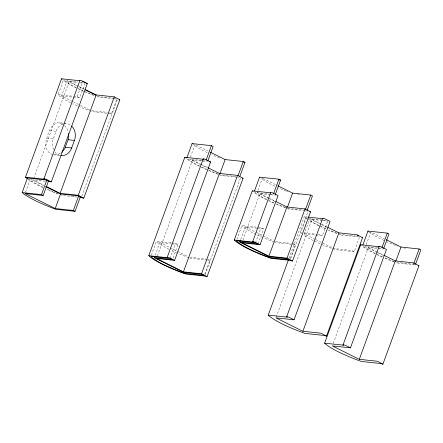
<?xml version="1.0" encoding="UTF-8"?>
<svg xmlns="http://www.w3.org/2000/svg" width="443" height="443" viewBox="0 0 443 443"><rect width="100%" height="100%" fill="white"/><g stroke="black" fill="none" stroke-linecap="round" stroke-linejoin="round"><path stroke-width="0.33" stroke-dasharray="2.21 1.66" d="M62.873 123.254C51.842 119.532 47.827 133.382 46.094 141.239C44.992 146.262 46.714 152.818 52.147 154.469M70.625 102.682A36.132 6.025 20.1 0 1 58.116 94.641L63.659 79.502M25.528 192.284L30.152 179.648M72.53 101.447L61.499 95.959L67.037 80.82L77.785 81.961M33.657 178.64L69.197 81.529L77.924 82.453M53.592 149.629A12.26 10.062 -83.9 0 1 53.293 138.831L56.067 131.261A12.26 10.062 -83.9 0 1 62.956 124.04M58.116 94.641L77.182 96.668L82.719 81.529M73.588 97.244L79.635 97.886L85.172 82.747M78.494 106.309A36.132 6.025 20.1 0 0 92.432 111.708L111.492 113.735L117.035 98.595M81.789 196.216L117.428 99.154M151.39 255.146L156.468 241.269L171.447 242.858M190.363 157.21L194.992 144.573M155.227 255.201L159.84 242.587L171.258 243.8M157.409 255.844L192.472 160.028L207.246 161.595M169.99 258.435L175.528 243.296L177.975 244.508L172.438 259.648M204.76 274.239L209.838 260.362L207.39 259.144M205.07 274.715L240.61 177.604M236.867 239.502L241.944 225.625L261.005 227.652L263.452 228.87L257.909 244.01M268.829 198.481L257.145 192.672L262.461 178.136M240.704 239.558L245.317 226.943L256.735 228.156M242.886 240.206L259.947 193.591L270.02 194.66M255.467 242.792L261.005 227.652M289.08 258.153L304.247 216.716L307.647 217.076M290.237 258.596L295.315 244.719L292.867 243.5M290.785 258.424L307.841 211.815M315.266 239.37L304.241 233.882L309.779 218.742L326.569 220.525M276.161 317.21L311.938 219.451L322.011 220.52M304.241 233.882L322.371 235.809L327.914 220.669M332.582 248.711A36.132 6.025 20.1 0 0 335.174 249.63L354.234 251.657L359.777 236.518M366.234 244.691L370.857 232.054L384.391 238.783M333.274 343.325L368.338 247.51L383.112 249.077M60.475 153.223L57.74 154.446L53.78 154.79M80.471 82.248L81.817 82.387M80.609 82.741L83.301 83.024M114.992 98.379L97.969 96.568A36.132 6.025 20.1 0 1 95.378 95.649M113.923 98.745L98.268 97.083A40.878 6.817 20.1 0 1 97.443 96.784M114.604 98.817L117.329 99.105M61.499 95.959L72.918 97.172M91.585 110.661L107.704 112.372M63.543 123.326L66.893 123.68M49.699 130.585L56.067 131.261M46.93 138.155L53.293 138.831M201.759 160.394L189.67 159.109L206.898 167.675M202.429 160.46L206.46 160.892M53.481 154.773L59.512 155.41M235.665 176.458L220.337 174.83A40.673 6.783 20.1 0 1 219.446 174.503M237.204 177.244L221.544 175.583A40.878 6.817 20.1 0 1 219.894 174.991M237.885 177.316L239.248 177.46M297.79 194.35L299.125 194.494M257.145 192.672L269.233 193.951M269.903 194.023L273.935 194.449M270.69 194.732L275.391 195.23M39.111 179.941L40.457 180.085M45.275 181.22L33.186 179.936L43.602 185.119M287.806 208.393L303.139 210.015M304.673 210.802L289.013 209.14A40.878 6.817 20.1 0 1 287.369 208.548M305.354 210.879L307.398 211.095M322.681 220.592L328.053 221.162M73.045 196.011L74.374 196.149M77.232 197.08L62.253 195.485A40.878 6.817 20.1 0 1 61.427 195.191M356.371 236.152L340.711 234.491A36.132 6.025 20.1 0 1 338.12 233.572M358.708 236.883L341.005 235A40.878 6.817 20.1 0 1 339.36 234.408M304.263 232.924L317.199 234.297M317.88 234.369L319.924 234.591L322.371 235.809M257.405 228.228L263.452 228.87M404.188 248.058L405.517 248.196M377.624 247.87L365.536 246.585L377.226 252.399M378.3 247.942L382.326 248.368M275.408 241.645L291.522 243.357M295.315 244.719L276.255 242.692A36.132 6.025 20.1 0 1 274.959 242.238M414.199 264.216L396.203 262.306A40.673 6.783 20.1 0 1 395.311 261.979M415.113 264.936L397.41 263.059A40.878 6.817 20.1 0 1 395.76 262.466M172.122 242.93L175.528 243.296M171.928 243.866L177.975 244.508M189.931 257.289L206.045 259M207.119 260.069L190.778 258.335A36.132 6.025 20.1 0 1 189.482 257.881M207.8 260.146L209.838 260.362M59.523 122.899L63.155 124.383M69.197 81.529L83.899 88.844M67.037 80.82L78.068 86.307M78.682 86.612L84.198 89.353M196.221 145.188L207.911 151.002M263.076 178.44L275.995 184.869M77.182 96.668L79.635 97.886M109.659 112.821L111.492 113.735M192.472 160.028L200.441 163.993M201.05 164.298L207.18 167.343M259.947 193.591L267.91 197.55M268.524 197.855L275.264 201.211M311.938 219.451L321.125 224.025M321.74 224.33L326.641 226.766M368.338 247.51L375.692 251.164M376.306 251.469L383.045 254.819M309.779 218.742L320.81 224.23M321.424 224.535L326.94 227.276M269.449 198.791L274.981 201.543M377.84 252.709L383.378 255.461M73.139 101.752L79.884 105.102M80.493 105.406L89.691 109.98M354.234 251.657L351.786 250.439L333.657 248.512L315.881 239.674M245.317 226.943L255.124 231.822M255.738 232.126L262.477 235.477M263.092 235.781L273.508 240.964M159.84 242.587L169.647 247.465M170.262 247.77L177.001 251.12M177.615 251.425L187.417 256.303M30.999 179.321L43.918 185.744M64.501 125.496L67.103 128.858L68.305 131.831M77.298 105.794A36.132 6.025 20.1 0 1 72.746 103.717M94.149 95.577A40.878 6.817 20.1 0 1 85.338 92.061M83.799 91.408A40.878 6.817 20.1 0 1 77.946 88.761M76.573 88.102A40.878 6.817 20.1 0 1 62.546 79.751M93.44 94.94A36.132 6.025 20.1 0 1 84.032 91.169M82.841 90.654A36.132 6.025 20.1 0 1 78.289 88.578M76.163 87.542A36.132 6.025 20.1 0 1 63.986 79.856M58.138 193.984A40.878 6.817 20.1 0 1 47.03 189.482M42.639 187.494A40.878 6.817 20.1 0 1 28.202 179.459M57.496 193.403A40.673 6.783 20.1 0 1 55.74 192.722M54.871 192.373A40.673 6.783 20.1 0 1 54.002 192.024M53.143 191.675A40.673 6.783 20.1 0 1 46.493 188.834M43.375 187.4A40.673 6.783 20.1 0 1 28.446 178.85M64.257 123.713A12.26 10.062 -83.9 0 1 70.575 125.17M59.567 155.255A12.26 10.062 -83.9 0 1 55.131 152.143M188.834 257.649A36.132 6.025 20.1 0 1 178.053 253.457M177.444 253.197A36.132 6.025 20.1 0 1 170.555 250.085M168.971 249.309A36.132 6.025 20.1 0 1 156.468 241.269M218.249 174.381A40.878 6.817 20.1 0 1 208.614 170.561M206.322 169.575A40.878 6.817 20.1 0 1 201.227 167.26M199.178 166.269A40.878 6.817 20.1 0 1 185.822 158.251M217.668 173.833A40.673 6.783 20.1 0 1 208.216 170.001M207.396 169.647A40.673 6.783 20.1 0 1 201.908 167.138M199.721 166.07A40.673 6.783 20.1 0 1 187.062 158.395M219.479 157.935A40.673 6.783 20.1 0 1 211.904 154.751M207.23 152.602A40.673 6.783 20.1 0 1 193.054 144.412M394.115 261.863A40.878 6.817 20.1 0 1 384.485 258.042M382.187 257.051A40.878 6.817 20.1 0 1 377.093 254.736M375.044 253.75A40.878 6.817 20.1 0 1 361.992 245.981M394.425 261.647A40.673 6.783 20.1 0 1 384.912 257.837M382.453 256.763A40.673 6.783 20.1 0 1 377.037 254.26M375.586 253.551A40.673 6.783 20.1 0 1 362.933 245.871M397.094 246.103A40.673 6.783 20.1 0 1 396.219 245.76M395.344 245.411A40.673 6.783 20.1 0 1 386.966 241.872M383.848 240.438A40.673 6.783 20.1 0 1 368.919 231.888M331.286 248.241A36.132 6.025 20.1 0 1 321.23 244.231M320.04 243.716A36.132 6.025 20.1 0 1 313.888 240.859M313.367 240.604A36.132 6.025 20.1 0 1 303.521 234.879M301.982 233.66A36.132 6.025 20.1 0 1 300.858 232.564L306.401 217.424A36.132 6.025 20.1 0 0 307.099 218.144M336.89 233.5A40.878 6.817 20.1 0 1 328.08 229.983M325.782 228.998A40.878 6.817 20.1 0 1 320.688 226.683M318.639 225.692A40.878 6.817 20.1 0 1 308.577 220.093M306.955 218.98A40.878 6.817 20.1 0 1 304.247 216.716M336.83 233.101A36.132 6.025 20.1 0 1 329.21 230.122M325.583 228.577A36.132 6.025 20.1 0 1 319.425 225.72M318.905 225.465A36.132 6.025 20.1 0 1 307.52 218.521M274.311 242.011A36.132 6.025 20.1 0 1 263.53 237.813M262.921 237.553A36.132 6.025 20.1 0 1 256.575 234.701M256.032 234.441A36.132 6.025 20.1 0 1 241.944 225.625M285.718 207.944A40.878 6.817 20.1 0 1 276.089 204.123M273.791 203.138A40.878 6.817 20.1 0 1 268.696 200.817M266.647 199.832A40.878 6.817 20.1 0 1 253.008 191.57M285.142 207.396A40.673 6.783 20.1 0 1 276.515 203.918M274.056 202.85A40.673 6.783 20.1 0 1 268.641 200.341M266.487 199.278A40.673 6.783 20.1 0 1 254.863 192.229M287.823 191.841A40.673 6.783 20.1 0 1 286.948 191.492M286.084 191.149A40.673 6.783 20.1 0 1 278.569 187.954M274.699 186.165A40.673 6.783 20.1 0 1 260.888 178.252"/><path stroke-width="0.66" d="M203.165 159.247L184.781 157.293L148.77 255.7A40.878 6.817 20.1 0 0 185.534 273.984L204.594 276.011L207.053 276.687L243.074 178.263L237.564 175.362L219.435 173.44L207.789 167.648M270.634 192.805L252.255 190.855L234.247 240.056A40.878 6.817 20.1 0 0 271.011 258.347L290.071 260.368L292.53 261.049L310.549 211.804L305.039 208.924L286.903 206.997L275.873 201.515M379.712 246.795L360.646 244.774L324.636 343.181L343.702 345.202L343.092 344.748L379.108 246.325L380.675 246.618L386.473 249.431L350.463 347.838L332.328 345.911L359.29 359.323L377.419 361.25L382.896 364.179L418.94 265.722L413.43 262.843L395.3 260.916L383.655 255.129M61.727 152.337L64.667 148.737L68.078 139.728L68.77 136.627L68.654 133.409M47.96 181.503L51.316 181.863L87.326 83.456L81.318 80.565L79.962 80.349L43.951 178.756L44.555 179.227L25.495 177.2L61.505 78.793L79.884 80.748M288.371 260.091L268.231 315.123L287.297 317.149L286.693 316.679L322.703 218.272L324.713 218.731L330.068 221.378L294.058 319.785L275.923 317.858L302.885 331.27L321.014 333.191L326.502 336.121L362.54 237.675L357.03 234.784L338.895 232.863L327.864 227.375M322.703 218.272L323.063 218.615M79.956 197.368L83.788 198.159L119.798 99.753L114.288 96.862L96.153 94.94L85.128 89.453M119.787 99.775L119.405 99.802M148.77 255.7L167.831 257.726L167.227 257.272L203.243 158.843L204.804 159.137L210.608 161.955L174.597 260.362L156.462 258.435L183.419 271.847L201.554 273.768L207.064 276.67M203.237 158.887L203.752 159.27M234.247 240.056L253.307 242.083L252.704 241.629L270.717 192.406L272.279 192.699L278.077 195.513L260.069 244.719L241.939 242.792L268.895 256.204L287.031 258.131L292.541 261.027M362.54 237.675L362.147 237.725M343.092 344.748L345.136 345.208L350.463 347.838M379.103 246.369L379.452 246.657M75.055 211.322L55.724 209.268A40.673 6.783 20.1 0 1 22.15 192.567L27.466 178.036L46.797 180.085L48.514 180.938L43.198 195.474L25.063 193.547L55.209 208.542L73.339 210.469L75.055 211.322L80.377 196.786L78.66 195.933L60.525 194.012L45.762 186.664M22.15 192.567L41.481 194.621L46.797 180.085M60.852 155.554A12.26 10.062 -83.9 0 0 71.677 147.973L74.446 140.403A12.26 10.062 -83.9 0 0 71.65 126.05M46.05 186.337L60.143 193.347L96.153 94.94M55.209 208.542L60.525 194.012M60.143 193.347L78.278 195.269L114.288 96.862M73.339 210.469L78.66 195.933M186.758 158.129L192.079 143.593L211.405 145.647L213.122 146.5L207.806 161.036M154.302 257.726L172.438 259.648L169.99 258.435L150.925 256.408A36.132 6.025 20.1 0 0 185.235 273.475L204.301 275.502L201.847 274.283L183.718 272.356L154.302 257.726L154.762 256.464M206.089 160.178L211.405 145.647M183.419 271.847L219.435 173.44M219.817 174.105L225.133 159.569L243.268 161.496L244.985 162.348L239.896 176.248M201.554 273.768L237.564 175.362M238.179 175.395L243.268 161.496M254.459 191.055L259.548 177.156L278.88 179.205L280.596 180.063L275.275 194.593M239.779 242.083L257.909 244.01L255.467 242.792L236.401 240.765A36.132 6.025 20.1 0 0 270.712 257.832L289.777 259.858L287.324 258.64L269.194 256.713L239.779 242.083L240.239 240.82M273.558 193.741L278.88 179.205M268.895 256.204L286.903 206.997M287.518 207.031L292.607 193.131L310.737 195.053L312.453 195.911L307.137 210.442M287.031 258.131L305.039 208.924M305.421 209.589L310.737 195.053M302.885 331.27L338.895 232.863M362.856 244.973L367.945 231.074L387.276 233.123L388.987 233.976L383.671 248.512M381.955 247.659L387.276 233.123M359.29 359.323L395.3 260.916M395.915 260.949L401.004 247.05L419.133 248.972L420.85 249.824L415.534 264.36M413.817 263.507L419.133 248.972M243.074 178.247L242.548 178.28M310.532 211.843L309.845 211.804M418.928 265.761L418.419 265.761M43.951 178.756L45.961 179.216L51.316 181.863M286.693 316.679L288.703 317.138L294.058 319.785M83.76 198.198L78.278 195.269M167.232 257.25L169.27 257.726L174.597 260.362M252.709 241.612L254.747 242.088L260.069 244.719M382.896 364.179L380.459 363.487L361.399 361.466A40.878 6.817 20.1 0 1 324.636 343.181M326.474 336.132L324.06 335.434L304.994 333.407A40.878 6.817 20.1 0 1 268.231 315.123M85.986 83.312L87.326 83.456M68.078 139.728L74.446 140.403M243.65 162.204L244.985 162.348M209.262 161.811L210.608 161.955M65.309 147.297L71.677 147.973M279.251 179.919L280.596 180.063M308.328 217.153L322.626 218.67M82.719 81.529L85.172 82.747M85.421 89.968L88.489 91.491M89.713 92.1L95.843 95.145M210.37 152.226L225.133 159.569M277.839 185.783L292.607 193.131M386.235 239.702L401.004 247.05M357.329 235.299L358.553 235.909M41.481 194.621L43.198 195.474M61.738 79.026A40.878 6.817 20.1 0 1 61.505 78.793M27.156 178.667A40.878 6.817 20.1 0 1 25.495 177.2M27.776 178.302A40.673 6.783 20.1 0 1 27.466 178.036M185.019 157.525A40.878 6.817 20.1 0 1 184.781 157.293M192.384 143.859A40.673 6.783 20.1 0 1 192.079 143.593M361.134 245.245A40.878 6.817 20.1 0 1 360.646 244.774M368.249 231.34A40.673 6.783 20.1 0 1 367.945 231.074M252.488 191.088A40.878 6.817 20.1 0 1 252.255 190.855M259.853 177.421A40.673 6.783 20.1 0 1 259.548 177.156"/></g></svg>
